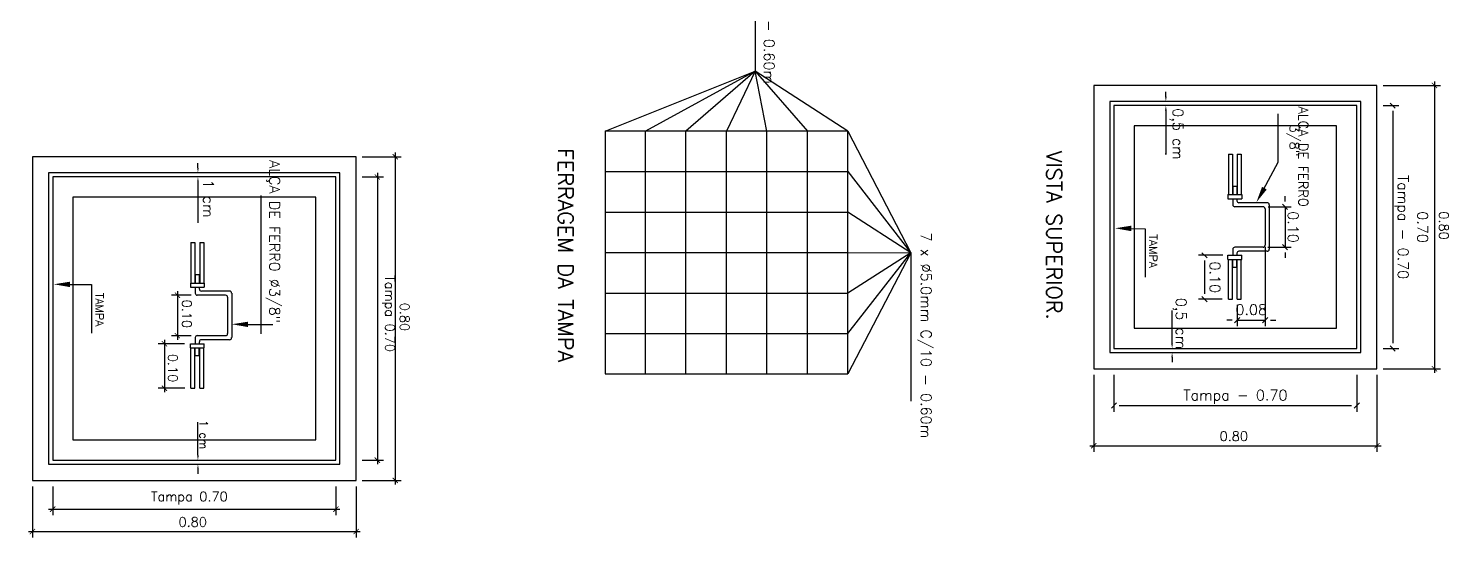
# Model space of a CAD drawing. Header units: millimetres. Extents: x 1904 to 2142, y -1319 to -1235.
# Drawn here: x 1937.7 to 1958.34, y -1256.52 to -1249.12 of the extents above; entities that cross this region are included whole.
import ezdxf
from ezdxf.enums import TextEntityAlignment as Align

# ---------------------------------------------------------------- set-up
doc = ezdxf.new("R2010")
doc.units = ezdxf.units.MM
doc.header["$LTSCALE"] = 30
doc.linetypes.add('HIDDEN', pattern=[0.375, 0.25, -0.125])
for name, color, linetype in [('A-LAYOUT', 7, 'CONTINUOUS'), ('DETALLHES_CAIXAS', 6, 'CONTINUOUS'), ('TXT_1', 2, 'CONTINUOUS')]:
    doc.layers.add(name, color=color, linetype=linetype)
doc.styles.add('ADITIVOCAD', font='ROMANS.shx')
doc.styles.add('ROMANS', font='simplex.shx', dxfattribs={"height": 6})

msp = doc.modelspace()

# ---------------------------------------------------------------- linework, layer by layer
at = {"layer": 'A-LAYOUT'}
for p, q in [((1948.266, -1247.133), (1948.266, -1249.74)), ((1946.082, -1250.611), (1948.266, -1249.74)), ((1948.266, -1249.74), (1946.67, -1250.611)), ((1948.266, -1249.74), (1947.258, -1250.611)), ((1948.266, -1249.74), (1947.846, -1250.611)), ((1949.611, -1250.611), (1948.266, -1249.74)), ((1948.435, -1250.611), (1948.266, -1249.74)), ((1948.266, -1249.74), (1949.023, -1250.611)), ((1957.303, -1249.947), (1953.186, -1249.947)), ((1953.186, -1249.947), (1953.186, -1254.065)), ((1957.303, -1254.065), (1957.303, -1249.947)), ((1957.068, -1250.183), (1953.421, -1250.183)), ((1953.421, -1250.183), (1953.421, -1253.829)), ((1957.068, -1253.829), (1957.068, -1250.183)), ((1955.869, -1251.061), (1955.869, -1250.358)), ((1949.611, -1250.611), (1950.525, -1252.381)), ((1942.464, -1250.983), (1937.759, -1250.983)), ((1937.759, -1250.983), (1937.759, -1255.688)), ((1942.464, -1255.688), (1942.464, -1250.983)), ((1942.229, -1251.218), (1937.994, -1251.218)), ((1937.994, -1251.218), (1937.994, -1255.453)), ((1942.229, -1255.453), (1942.229, -1251.218)), ((1949.611, -1251.199), (1950.525, -1252.381)), ((1955.654, -1251.462), (1955.869, -1251.061)), ((1955.266, -1251.416), (1955.207, -1251.416)), ((1955.207, -1251.416), (1955.207, -1251.534)), ((1955.266, -1251.416), (1955.266, -1251.534)), ((1941.085, -1253.558), (1941.085, -1251.546)), ((1955.137, -1251.534), (1955.137, -1251.593)), ((1955.137, -1251.534), (1955.337, -1251.534)), ((1955.137, -1251.593), (1955.337, -1251.593)), ((1955.207, -1251.593), (1955.207, -1251.681)), ((1955.266, -1251.593), (1955.266, -1251.622)), ((1955.707, -1251.652), (1955.296, -1251.652)), ((1955.337, -1251.534), (1955.337, -1251.593)), ((1950.525, -1252.381), (1949.611, -1251.788)), ((1955.648, -1251.71), (1955.237, -1251.71)), ((1955.678, -1251.74), (1955.678, -1252.269)), ((1955.737, -1251.681), (1955.737, -1252.328)), ((1953.731, -1252.026), (1953.935, -1252.029)), ((1953.935, -1252.029), (1953.935, -1252.732)), ((1949.611, -1252.376), (1950.525, -1252.381)), ((1950.525, -1252.381), (1949.611, -1254.14)), ((1949.611, -1253.552), (1950.525, -1252.381)), ((1950.525, -1252.381), (1949.611, -1252.964)), ((1950.525, -1252.381), (1950.525, -1254.538)), ((1955.137, -1252.475), (1955.137, -1252.416)), ((1955.137, -1252.416), (1955.337, -1252.416)), ((1955.137, -1252.475), (1955.337, -1252.475)), ((1955.207, -1252.328), (1955.207, -1252.416)), ((1955.207, -1252.593), (1955.207, -1252.475)), ((1955.648, -1252.299), (1955.237, -1252.299)), ((1955.266, -1252.387), (1955.266, -1252.416)), ((1955.266, -1252.593), (1955.266, -1252.475)), ((1955.707, -1252.357), (1955.296, -1252.357)), ((1955.337, -1252.475), (1955.337, -1252.416)), ((1955.266, -1252.593), (1955.207, -1252.593)), ((1938.303, -1252.839), (1938.619, -1252.842)), ((1938.619, -1252.842), (1938.619, -1253.546)), ((1940.055, -1252.819), (1940.255, -1252.819)), ((1940.055, -1252.819), (1940.055, -1252.878)), ((1940.055, -1252.878), (1940.255, -1252.878)), ((1940.184, -1252.702), (1940.125, -1252.702)), ((1940.125, -1252.702), (1940.125, -1252.819)), ((1940.125, -1252.878), (1940.125, -1252.966)), ((1940.184, -1252.702), (1940.184, -1252.819)), ((1940.184, -1252.878), (1940.184, -1252.907)), ((1940.255, -1252.819), (1940.255, -1252.878)), ((1940.566, -1252.996), (1940.155, -1252.996)), ((1940.625, -1252.937), (1940.214, -1252.937)), ((1940.596, -1253.025), (1940.596, -1253.554)), ((1940.655, -1252.966), (1940.655, -1253.613)), ((1940.893, -1253.42), (1941.255, -1253.423)), ((1940.055, -1253.701), (1940.255, -1253.701)), ((1940.055, -1253.76), (1940.055, -1253.701)), ((1940.125, -1253.613), (1940.125, -1253.701)), ((1940.566, -1253.584), (1940.155, -1253.584)), ((1940.184, -1253.672), (1940.184, -1253.701)), ((1940.625, -1253.643), (1940.214, -1253.643)), ((1940.255, -1253.76), (1940.255, -1253.701)), ((1940.055, -1253.76), (1940.255, -1253.76)), ((1940.125, -1253.878), (1940.125, -1253.76)), ((1940.184, -1253.878), (1940.125, -1253.878)), ((1940.184, -1253.878), (1940.184, -1253.76)), ((1953.421, -1253.829), (1957.068, -1253.829)), ((1953.186, -1254.065), (1957.303, -1254.065)), ((1937.994, -1255.453), (1942.229, -1255.453)), ((1937.759, -1255.688), (1942.464, -1255.688))]:
    msp.add_line(p, q, dxfattribs=at)
at = {"layer": 'A-LAYOUT', "linetype": 'ByBlock'}
for p, q in [((1957.392, -1249.947), (1958.226, -1249.947)), ((1958.138, -1249.888), (1958.138, -1254.123)), ((1954.234, -1250.111), (1954.234, -1250.04)), ((1957.569, -1250.28), (1957.493, -1250.203)), ((1954.234, -1250.312), (1954.234, -1250.952)), ((1957.392, -1250.241), (1957.619, -1250.241)), ((1957.531, -1250.318), (1957.531, -1253.694)), ((1942.552, -1250.983), (1943.12, -1250.983)), ((1943.032, -1250.924), (1943.032, -1255.747)), ((1954.234, -1250.952), (1954.234, -1250.938)), ((1940.164, -1251.146), (1940.164, -1251.075)), ((1942.772, -1251.218), (1942.772, -1255.453)), ((1940.164, -1251.347), (1940.164, -1251.418)), ((1940.164, -1251.418), (1940.164, -1251.942)), ((1942.552, -1251.277), (1942.86, -1251.277)), ((1955.966, -1251.634), (1955.966, -1251.558)), ((1955.722, -1251.71), (1956.054, -1251.71)), ((1955.928, -1251.672), (1956.004, -1251.749)), ((1955.966, -1251.71), (1955.966, -1252.299)), ((1956.004, -1252.337), (1955.928, -1252.26)), ((1955.061, -1252.416), (1954.707, -1252.416)), ((1954.834, -1252.455), (1954.757, -1252.378)), ((1955.678, -1252.294), (1955.678, -1253.447)), ((1955.715, -1252.299), (1956.054, -1252.299)), ((1955.966, -1252.375), (1955.966, -1252.452)), ((1954.795, -1252.493), (1954.795, -1252.977)), ((1940.067, -1252.996), (1939.778, -1252.996)), ((1939.866, -1252.937), (1939.866, -1253.643)), ((1955.054, -1253.054), (1954.707, -1253.054)), ((1954.757, -1253.016), (1954.834, -1253.092)), ((1954.325, -1253.628), (1954.325, -1253.216)), ((1955.272, -1253.137), (1955.272, -1253.447)), ((1955.196, -1253.359), (1955.119, -1253.359)), ((1955.234, -1253.397), (1955.31, -1253.321)), ((1955.272, -1253.359), (1955.678, -1253.359)), ((1955.716, -1253.321), (1955.64, -1253.397)), ((1955.754, -1253.359), (1955.831, -1253.359)), ((1939.967, -1253.701), (1939.588, -1253.701)), ((1939.677, -1253.643), (1939.677, -1254.407)), ((1940.067, -1253.584), (1939.778, -1253.584)), ((1954.325, -1253.698), (1954.325, -1253.628)), ((1954.325, -1253.9), (1954.325, -1253.97)), ((1957.392, -1253.77), (1957.619, -1253.77)), ((1957.493, -1253.732), (1957.569, -1253.809)), ((1957.392, -1254.065), (1958.226, -1254.065)), ((1953.186, -1254.153), (1953.186, -1255.271)), ((1953.48, -1254.153), (1953.48, -1254.689)), ((1957.009, -1254.153), (1957.009, -1254.689)), ((1957.303, -1254.153), (1957.303, -1255.271)), ((1939.972, -1254.348), (1939.588, -1254.348)), ((1953.518, -1254.562), (1953.442, -1254.639)), ((1953.557, -1254.601), (1956.933, -1254.601)), ((1956.971, -1254.639), (1957.048, -1254.562)), ((1940.164, -1255.251), (1940.164, -1254.84)), ((1940.164, -1255.322), (1940.164, -1255.251)), ((1953.127, -1255.183), (1957.362, -1255.183)), ((1940.164, -1255.524), (1940.164, -1255.594)), ((1942.552, -1255.394), (1942.86, -1255.394)), ((1937.759, -1255.776), (1937.759, -1256.519)), ((1938.053, -1255.776), (1938.053, -1256.194)), ((1942.17, -1255.776), (1942.17, -1256.194)), ((1942.464, -1255.776), (1942.464, -1256.519)), ((1942.552, -1255.688), (1943.12, -1255.688)), ((1937.994, -1256.105), (1942.229, -1256.105)), ((1937.7, -1256.43), (1942.523, -1256.43))]:
    msp.add_line(p, q, dxfattribs=at)
at = {"layer": 'A-LAYOUT', "linetype": 'HIDDEN'}
for p, q in [((1956.715, -1250.535), (1953.774, -1250.535)), ((1953.774, -1250.535), (1953.774, -1253.476)), ((1956.715, -1253.476), (1956.715, -1250.535)), ((1955.143, -1250.945), (1955.201, -1250.945)), ((1955.143, -1250.945), (1955.143, -1251.534)), ((1955.201, -1250.945), (1955.201, -1251.534)), ((1955.272, -1250.945), (1955.331, -1250.945)), ((1955.272, -1250.945), (1955.272, -1251.534)), ((1955.331, -1250.945), (1955.331, -1251.534)), ((1941.876, -1251.571), (1938.347, -1251.571)), ((1938.347, -1251.571), (1938.347, -1255.1)), ((1941.876, -1255.1), (1941.876, -1251.571)), ((1940.061, -1252.231), (1940.119, -1252.231)), ((1940.061, -1252.231), (1940.061, -1252.819)), ((1940.119, -1252.231), (1940.119, -1252.819)), ((1940.19, -1252.231), (1940.249, -1252.231)), ((1940.19, -1252.231), (1940.19, -1252.819)), ((1940.249, -1252.231), (1940.249, -1252.819)), ((1955.143, -1253.054), (1955.143, -1252.475)), ((1955.201, -1253.054), (1955.201, -1252.475)), ((1955.272, -1253.054), (1955.272, -1252.475)), ((1955.331, -1253.054), (1955.331, -1252.475)), ((1955.143, -1253.054), (1955.201, -1253.054)), ((1955.272, -1253.054), (1955.331, -1253.054)), ((1953.774, -1253.476), (1956.715, -1253.476)), ((1940.061, -1254.348), (1940.061, -1253.76)), ((1940.119, -1254.348), (1940.119, -1253.76)), ((1940.19, -1254.348), (1940.19, -1253.76)), ((1940.249, -1254.348), (1940.249, -1253.76)), ((1940.061, -1254.348), (1940.119, -1254.348)), ((1940.19, -1254.348), (1940.249, -1254.348)), ((1938.347, -1255.1), (1941.876, -1255.1))]:
    msp.add_line(p, q, dxfattribs=at)
at = {"layer": 'A-LAYOUT', "linetype": 'ByBlock', "const_width": 0.0115}
for points in [[(1958.176, -1249.986), (1958.099, -1249.909)], [(1943.07, -1251.021), (1942.994, -1250.945)], [(1942.81, -1251.315), (1942.734, -1251.239)], [(1939.904, -1253.034), (1939.828, -1252.957)], [(1939.715, -1253.74), (1939.638, -1253.663)], [(1939.828, -1253.546), (1939.904, -1253.622)], [(1958.099, -1254.026), (1958.176, -1254.103)], [(1939.638, -1254.31), (1939.715, -1254.387)], [(1953.224, -1255.145), (1953.148, -1255.221)], [(1957.265, -1255.221), (1957.342, -1255.145)], [(1942.734, -1255.356), (1942.81, -1255.432)], [(1942.994, -1255.65), (1943.07, -1255.726)], [(1938.091, -1256.067), (1938.014, -1256.144)], [(1942.132, -1256.144), (1942.208, -1256.067)], [(1937.797, -1256.392), (1937.72, -1256.469)], [(1942.426, -1256.469), (1942.502, -1256.392)]]:
    msp.add_lwpolyline(points, dxfattribs=at)
at = {"layer": 'A-LAYOUT'}
for centre, start, end in [((1955.296, -1251.622), 180, 270), ((1955.707, -1251.681), 0, 90), ((1955.237, -1251.681), 180, 270), ((1955.648, -1251.74), 0, 90), ((1955.648, -1252.269), 270, 0), ((1955.237, -1252.328), 90, 180), ((1955.296, -1252.387), 90, 180), ((1955.707, -1252.328), 270, 0), ((1940.155, -1252.966), 180, 270), ((1940.214, -1252.907), 180, 270), ((1940.566, -1253.025), 0, 90), ((1940.625, -1252.966), 0, 90), ((1940.155, -1253.613), 90, 180), ((1940.214, -1253.672), 90, 180), ((1940.566, -1253.554), 270, 0), ((1940.625, -1253.613), 270, 0)]:
    msp.add_arc(centre, 0.0294, start, end, dxfattribs=at)
at = {"layer": 'A-LAYOUT', "linetype": 'ByBlock'}
for points in [[(1954.246, -1250.111), (1954.222, -1250.111), (1954.234, -1250.181)], [(1954.246, -1250.312), (1954.222, -1250.312), (1954.234, -1250.241)], [(1940.176, -1251.146), (1940.153, -1251.146), (1940.164, -1251.217)], [(1940.176, -1251.347), (1940.153, -1251.347), (1940.164, -1251.277)], [(1954.336, -1253.7), (1954.313, -1253.7), (1954.325, -1253.77)], [(1954.336, -1253.9), (1954.313, -1253.9), (1954.325, -1253.829)], [(1940.176, -1255.324), (1940.153, -1255.324), (1940.164, -1255.394)], [(1940.176, -1255.524), (1940.153, -1255.524), (1940.164, -1255.453)]]:
    msp.add_solid(points, dxfattribs=at)
at = {"layer": 'A-LAYOUT'}
for points in [[(1955.7, -1251.46), (1955.632, -1251.421), (1955.55, -1251.645)], [(1953.73, -1252.065), (1953.731, -1251.986), (1953.495, -1252.023)], [(1938.303, -1252.878), (1938.303, -1252.8), (1938.068, -1252.837)], [(1940.892, -1253.459), (1940.893, -1253.381), (1940.657, -1253.418)]]:
    msp.add_solid(points, dxfattribs=at)
at = {"layer": 'DETALLHES_CAIXAS'}
for p, q in [((1957.009, -1250.241), (1953.48, -1250.241)), ((1953.48, -1250.241), (1953.48, -1253.77)), ((1957.009, -1253.77), (1957.009, -1250.241)), ((1949.611, -1250.611), (1946.082, -1250.611)), ((1946.082, -1250.611), (1946.082, -1254.14)), ((1946.67, -1254.14), (1946.67, -1250.611)), ((1947.258, -1254.14), (1947.258, -1250.611)), ((1947.846, -1254.14), (1947.846, -1250.611)), ((1948.435, -1254.14), (1948.435, -1250.611)), ((1949.023, -1254.14), (1949.023, -1250.611)), ((1949.611, -1254.14), (1949.611, -1250.611)), ((1946.082, -1251.199), (1949.611, -1251.199)), ((1942.17, -1251.277), (1938.053, -1251.277)), ((1938.053, -1251.277), (1938.053, -1255.394)), ((1942.17, -1255.394), (1942.17, -1251.277)), ((1946.082, -1251.788), (1949.611, -1251.788)), ((1946.082, -1252.376), (1949.611, -1252.376)), ((1946.082, -1252.964), (1949.611, -1252.964)), ((1946.082, -1253.552), (1949.611, -1253.552)), ((1953.48, -1253.77), (1957.009, -1253.77)), ((1946.082, -1254.14), (1949.611, -1254.14)), ((1938.053, -1255.394), (1942.17, -1255.394))]:
    msp.add_line(p, q, dxfattribs=at)

# ---------------------------------------------------------------- texts
at = {"layer": 'A-LAYOUT', "style": 'ROMANS'}
for s, height, p in [('7 x %%C5.0mm C/10 - 0.60m', 0.15293, (1948.467, -1246.937)), ('ALCA DE FERRO ', 0.13763, (1956.233, -1250.253)), (' 3/8"', 0.1376, (1956.103, -1250.423)), ('ALÇA DE FERRO %%C3/8"', 0.15293, (1941.28, -1251.034)), ('7 x %%C5.0mm C/10 - 0.60m', 0.15293, (1950.749, -1252.085)), ('TAMPA', 0.1176, (1954.051, -1252.111)), ('TAMPA', 0.1176, (1938.735, -1252.961))]:
    msp.add_text(s, height=height, rotation=270, dxfattribs=at).set_placement(p, align=Align.MIDDLE_LEFT)
at = {"layer": 'A-LAYOUT', "linetype": 'ByBlock', "style": 'ROMANS'}
for s, height, p in [('0,5 cm', 0.1529, (1954.387, -1250.653)), ('1 cm', 0.1529, (1940.317, -1251.591)), ('0,5 cm', 0.1529, (1954.434, -1253.407)), ('1 cm', 0.1176, (1940.248, -1255.022))]:
    msp.add_text(s, height=height, rotation=270, dxfattribs=at).set_placement(p, align=Align.MIDDLE)
for s, height, p in [('Tampa - 0.70', 0.15293, (1957.684, -1252.006)), ('0.10', 0.1529, (1956.084, -1252.005)), ('0.70', 0.1529, (1957.968, -1252.006)), ('0.10', 0.1529, (1954.948, -1252.735))]:
    msp.add_text(s, height=height, rotation=270, dxfattribs=at).set_placement(p, align=Align.MIDDLE_CENTER)
at = {"layer": 'A-LAYOUT', "style": 'ROMANS'}
for s, p in [('0.80', (1958.206, -1251.777)), ('Tampa 0.70', (1942.887, -1252.706)), ('0.10', (1939.935, -1253.06)), ('0.80', (1943.101, -1253.106)), ('0.10', (1939.73, -1253.848))]:
    msp.add_text(s, height=0.1376, rotation=270, dxfattribs=at).set_placement(p)
at = {"layer": 'A-LAYOUT', "linetype": 'ByBlock', "style": 'ROMANS'}
for s, height, p in [('0.08', 0.1529, (1955.475, -1253.206)), ('Tampa - 0.70', 0.15293, (1955.245, -1254.448))]:
    msp.add_text(s, height=height, dxfattribs=at).set_placement(p, align=Align.MIDDLE_CENTER)
at = {"layer": 'A-LAYOUT', "style": 'ROMANS'}
for s, p in [('0.80', (1955.015, -1255.114)), ('Tampa 0.70', (1939.482, -1255.991)), ('0.80', (1939.882, -1256.361))]:
    msp.add_text(s, height=0.1376, dxfattribs=at).set_placement(p)
at = {"layer": 'TXT_1', "style": 'ADITIVOCAD'}
for s, p in [('FERRAGEM DA TAMPA', (1945.51, -1252.415)), ('VISTA SUPERIOR.', (1952.611, -1252.126))]:
    msp.add_text(s, height=0.22057, rotation=270, dxfattribs=at).set_placement(p, align=Align.MIDDLE)

doc.saveas('drawing.dxf')
